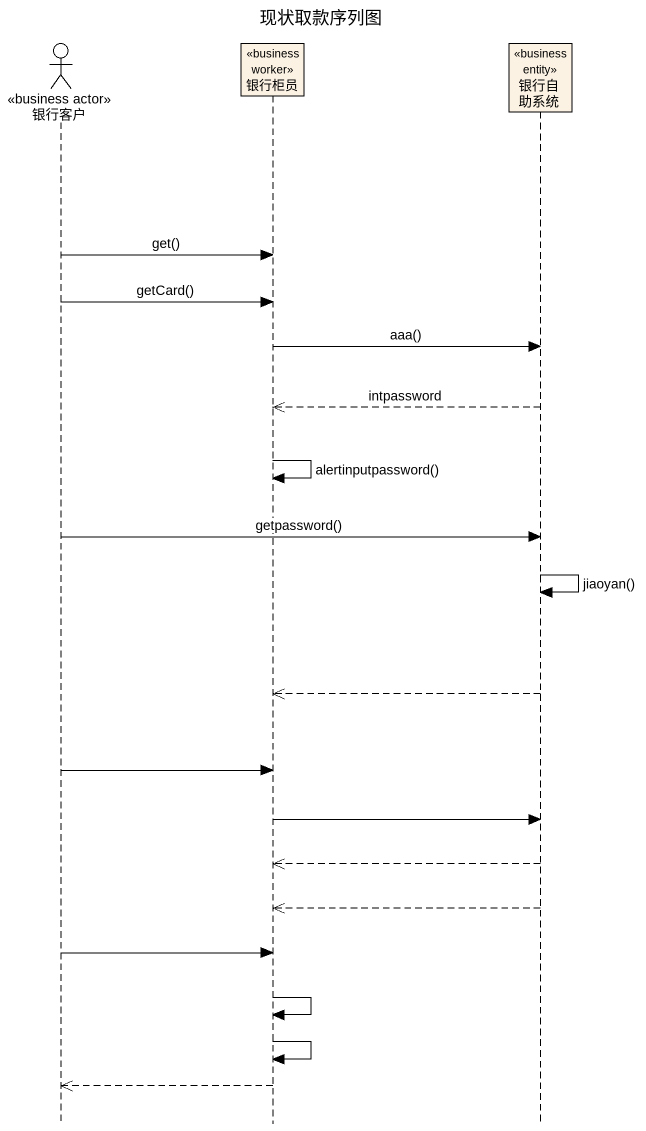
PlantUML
@startuml
title 现状取款序列图
hide footbox
actor 银行客户 <<business actor>>
participant 银行柜员 <<business worker>>
participant 银行自助系统 <<business entity>>

银行客户 -> 银行柜员 : get()
银行客户 -> 银行柜员 : getCard()
银行柜员 -> 银行自助系统 : aaa()
银行自助系统 -->> 银行柜员 : intpassword
银行柜员 -> 银行柜员 : alertinputpassword()
银行客户 -> 银行自助系统 : getpassword()
银行自助系统 -> 银行自助系统 : jiaoyan()
银行自助系统 -->> 银行柜员
银行客户 -> 银行柜员
银行柜员 -> 银行自助系统
银行自助系统 -->> 银行柜员
银行自助系统 -->> 银行柜员
银行客户 -> 银行柜员
银行柜员 -> 银行柜员
银行柜员 -> 银行柜员
银行柜员 -->> 银行客户
@enduml
